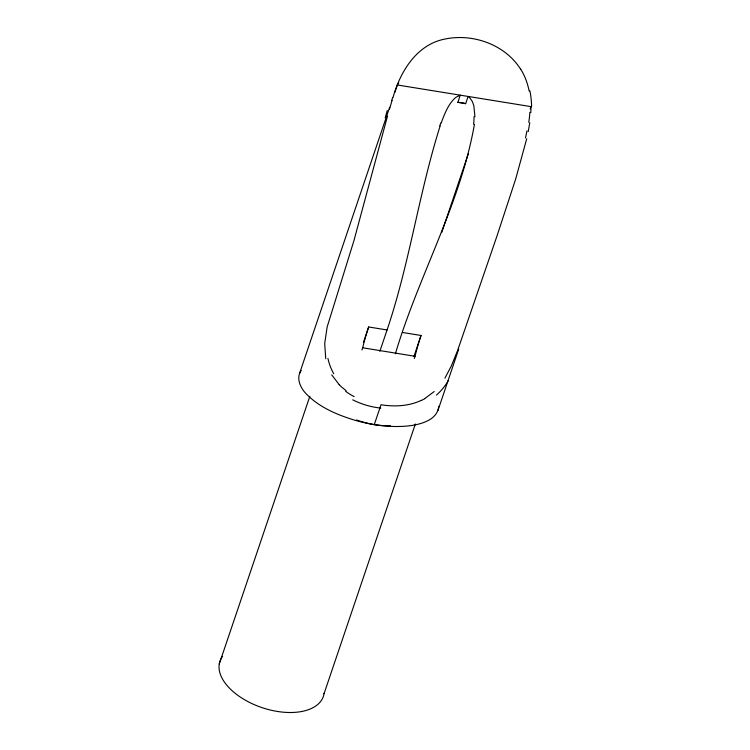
<?xml version="1.0" encoding="UTF-8"?>
<svg xmlns="http://www.w3.org/2000/svg" width="750" height="750" viewBox="0 0 750 750"><rect width="100%" height="100%" fill="white"/><g stroke="black" fill="none" stroke-linecap="round" stroke-linejoin="round"><path stroke-width="1.12" d="M474.928 116.719L473.822 105.553L472.256 101.363L470.025 98.128L468.084 96.478L465.666 103.65L457.828 102.375L460.247 95.213L456.225 97.153A16.116 14.85 -49 0 0 454.875 98.156C447.919 104.85 444.506 114.159 441.178 123.009M530.85 112.584L530.953 106.706M474.422 124.359C460.322 204.469 418.275 276.3 395.372 353.831M438.712 406.303C437.634 419.363 422.428 423.834 411.553 425.522C392.559 428.1 373.2 425.4 354.862 420.244C337.041 414.797 318.966 407.222 305.878 393.506C300.281 387.619 295.8 377.85 301.219 370.434M529.763 122.747L528.225 131.597M526.716 138.713L515.634 179.184L496.866 236.363L457.622 350.447L451.35 365.934L444.928 378.141M387.506 116.072L353.897 240.797L327.169 326.916L324.703 343.463L325.734 358.753M389.503 109.041L392.1 100.359M393.028 97.416C400.181 71.812 416.475 44.756 444.525 39.131C472.631 33.103 504.891 44.381 520.538 69.103M379.856 351.309L387.075 329.962C409.613 263.259 418.912 192.947 440.166 125.888M299.503 373.594L389.644 107.278M394.959 92.156L397.416 84.9L398.775 82.856M219.253 664.003L309.844 396.3M363.403 342.516L368.663 326.972L387.075 329.962M361.931 349.997L362.681 347.784A82.219 19.659 -80.8 0 1 368.672 326.981M374.278 424.622L381 404.747C394.509 406.913 408.891 406.238 421.406 400.312M441.666 232.613L468.319 153.881M413.897 356.578L421.031 335.484L402.591 332.484M414.3 358.509L415.05 356.297A82.219 19.659 -80.8 0 1 421.031 335.494M324.037 693.731L415.35 423.994M530.194 108.947L530.981 106.622L397.387 84.984M437.916 410.569L458.719 349.106M434.203 391.547L424.716 398.578M362.681 347.784L415.05 356.297M346.181 390.731L342.084 387.413A54.994 54.863 87.4 0 1 339.197 384.703M339.216 384.684L331.725 374.878M529.191 91.059L528.084 86.475A64.781 64.706 -56.4 0 0 520.659 69.028M390.366 425.653A54.609 30.328 18.7 0 1 356.625 419.962M324.122 693.159A54.609 30.328 18.7 0 1 259.941 706.903A54.609 30.328 18.7 0 1 222.6 656.362M391.716 100.5A108.516 31.219 -68.8 0 1 392.653 97.528M385.209 117.825A203.784 47.719 -69.7 0 1 387.244 110.559M333.731 373.772A49.116 43.922 58.5 0 1 327.947 358.463M354.141 396.619A65.709 64.369 54 0 1 345.712 391.388M380.831 408.094A80.044 75.956 45.2 0 1 352.688 399.825M424.762 398.691A54.994 50.541 -85.1 0 1 421.444 400.416M448.481 380.306A49.106 40.003 -63.3 0 1 436.416 395.119M526.959 130.875A204.15 130.322 85.5 0 1 525.478 137.925M529.866 112.331A89.578 61.416 83.5 0 1 528.787 122.316M474.056 116.616A89.597 80.541 49.7 0 1 473.606 124.181M439.781 125.897A146.278 88.284 -56.6 0 1 440.794 123.009M457.828 102.375A18.206 10.106 18.7 0 1 465.666 103.65M529.922 90.928A90.45 89.072 56.2 0 1 531.619 106.612"/></g></svg>
